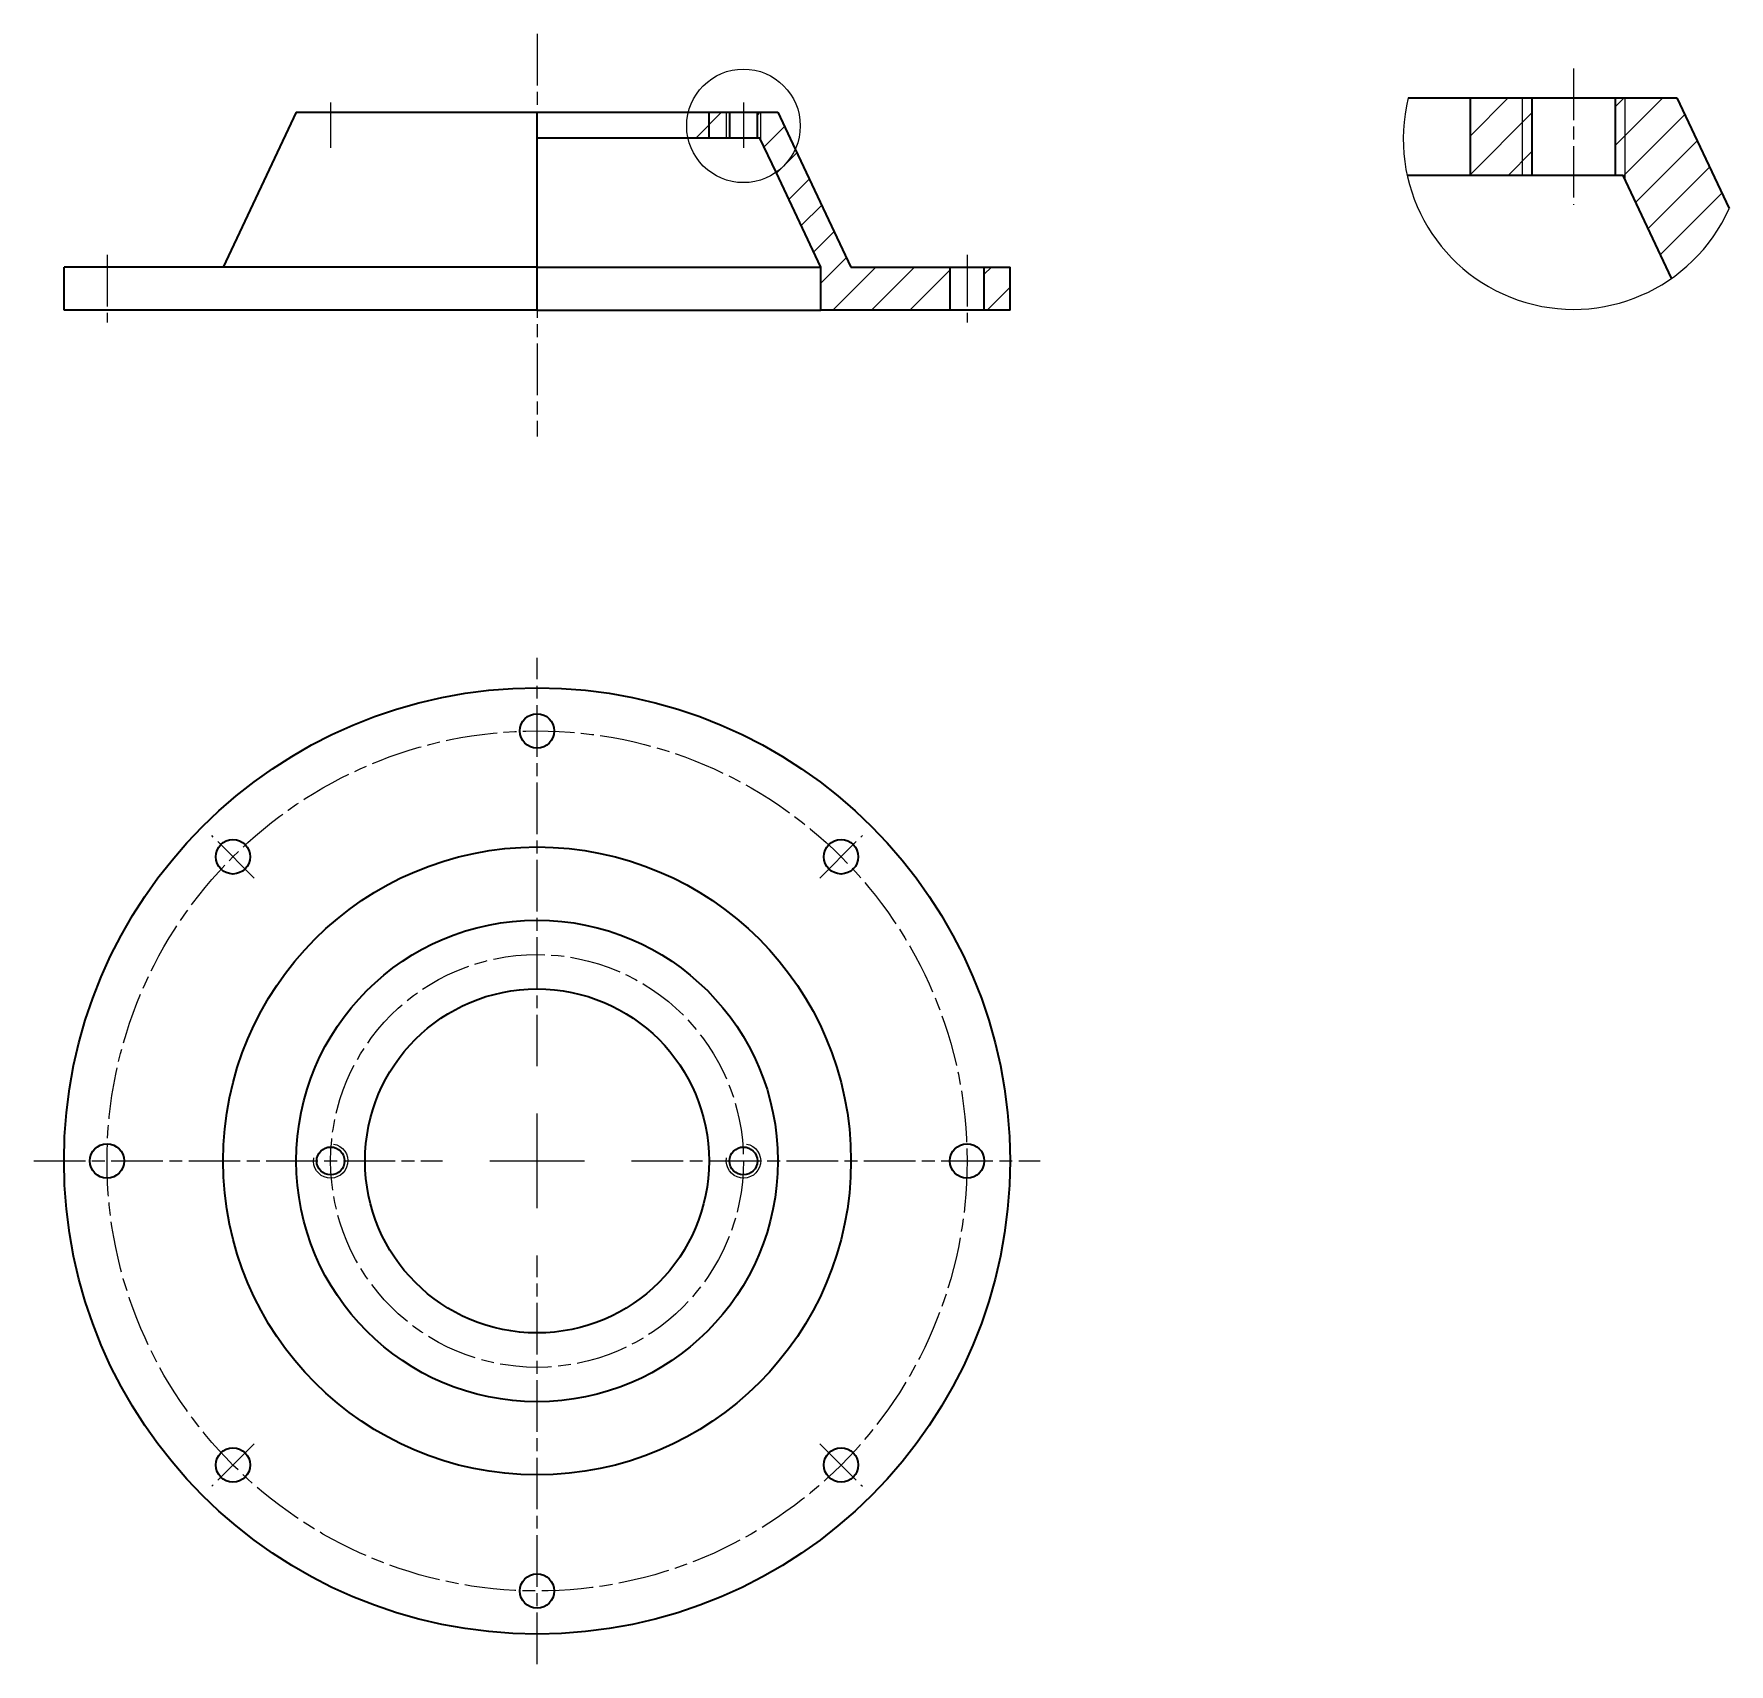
# Model space of a CAD drawing. Header units: millimetres. Extents: x 88 to 285, y 405 to 594.
import ezdxf

# ---------------------------------------------------------------- set-up
doc = ezdxf.new("R2010")
doc.units = ezdxf.units.MM
doc.linetypes.add('AM_ISO08W050x2', pattern=[9, 6, -0.75, 1.5, -0.75])
doc.linetypes.add('Dash Dot', pattern=[7.03, 4.56, -1.14, 0.19, -1.14])
for name, color, linetype, lineweight in [('DuongTam', 1, 'Dash Dot', 13), ('NetDam', 7, 'Continuous', 35), ('Netmanh', 5, 'Continuous', 13)]:
    doc.layers.add(name, color=color, linetype=linetype, lineweight=lineweight)

# ---------------------------------------------------------------- blocks, each defined once
blk = doc.blocks.new('*U10')
at = {"layer": 'DuongTam', "color": 0, "linetype": 'AM_ISO08W050x2', "transparency": 16777216}
for p, q in [((0, 11), (0, 58.5)), ((-58.5, 0), (-11, 0)), ((11, 0), (58.5, 0)), ((0, -58.5), (0, -11))]:
    blk.add_line(p, q, dxfattribs=at)
at = {"layer": 'DuongTam', "color": 0, "linetype": 'Continuous', "transparency": 16777216}
for p, q in [((0, -5.5), (0, 5.5)), ((-5.5, 0), (5.5, 0))]:
    blk.add_line(p, q, dxfattribs=at)

msp = doc.modelspace()

# ---------------------------------------------------------------- hatches: boundary and pattern name
at = {"layer": 'DuongTam'}
h = msp.add_hatch(dxfattribs=at)
h.set_pattern_fill('ANSI31', color=256)
h.paths.add_polyline_path([(260.73, 586.91), (254.73, 586.91), (254.73, 577.91), (260.73, 577.91)])
h.paths.add_polyline_path([(261.87, 586.91), (260.73, 586.91), (260.73, 577.91), (261.87, 577.91)])
h.paths.add_polyline_path([(272.73, 586.91), (271.6, 586.91), (271.6, 577.91), (272.48, 577.91), (272.73, 577.38)])
h.paths.add_polyline_path([(278.73, 586.91), (272.73, 586.91), (272.73, 577.38), (278.13, 565.94, 0.134892), (284.81, 574.04)])
h = msp.add_hatch(dxfattribs=at)
h.set_pattern_fill('ANSI31', color=256)
h.paths.add_polyline_path([(176.23, 580.96, -0.134892), (174.01, 578.26), (179.21, 567.25), (179.21, 562.25), (194.21, 562.25), (194.21, 567.25), (182.71, 567.25)])
h.paths.add_polyline_path([(201.21, 567.25), (198.21, 567.25), (198.21, 562.25), (201.21, 562.25)])
h.paths.add_polyline_path([(174.21, 585.25), (172.21, 585.25), (172.21, 582.07), (174.01, 578.26, 0.134892), (176.23, 580.96)])
h.paths.add_polyline_path([(166.21, 585.25), (163.8, 585.25, 0.060815), (163.61, 583.66, 0.05393), (163.76, 582.25), (166.21, 582.25)])
h.paths.add_polyline_path([(168.21, 585.25), (166.21, 585.25), (166.21, 582.25), (168.21, 582.25)])
h.paths.add_polyline_path([(168.59, 585.25), (168.21, 585.25), (168.21, 582.25), (168.59, 582.25)])
h.paths.add_polyline_path([(172.21, 585.25), (171.83, 585.25), (171.83, 582.25), (172.13, 582.25), (172.21, 582.07)])

# ---------------------------------------------------------------- linework, layer by layer
at = {"layer": 'DuongTam', "linetype": 'AM_ISO08W050x2'}
for p, q in [((146.21, 594.35), (146.21, 547.54)), ((266.73, 590.32), (266.73, 574.49)), ((122.21, 586.39), (122.21, 581.11)), ((170.21, 586.39), (170.21, 581.11)), ((96.21, 568.66), (96.21, 560.81)), ((196.21, 568.66), (196.21, 560.81)), ((113.33, 496.2), (108.38, 501.15)), ((179.09, 496.2), (184.04, 501.15)), ((113.33, 430.44), (108.38, 425.49)), ((179.09, 430.44), (184.04, 425.49))]:
    msp.add_line(p, q, dxfattribs=at)
for radius in [50, 24]:
    msp.add_circle((146.21, 463.32), radius, dxfattribs=at)
at = {"layer": 'NetDam'}
for p, q in [((247.51, 586.91), (254.73, 586.91)), ((254.73, 586.91), (261.87, 586.91)), ((254.73, 577.91), (254.73, 586.91)), ((261.87, 586.91), (271.6, 586.91)), ((261.87, 586.91), (261.87, 577.91)), ((271.6, 577.91), (271.6, 586.91)), ((271.6, 586.91), (278.73, 586.91)), ((278.73, 586.91), (284.81, 574.04)), ((118.21, 585.25), (109.71, 567.25)), ((118.21, 585.25), (146.21, 585.25)), ((146.21, 585.25), (163.8, 585.25)), ((146.21, 567.25), (146.21, 585.25)), ((163.8, 585.25), (166.21, 585.25)), ((166.21, 585.25), (168.59, 585.25)), ((166.21, 582.25), (166.21, 585.25)), ((168.59, 585.25), (171.83, 585.25)), ((168.59, 585.25), (168.59, 582.25)), ((171.83, 582.25), (171.83, 585.25)), ((171.83, 585.25), (174.21, 585.25)), ((174.21, 585.25), (176.23, 580.96)), ((163.76, 582.25), (146.21, 582.25)), ((166.21, 582.25), (163.76, 582.25)), ((168.59, 582.25), (166.21, 582.25)), ((171.83, 582.25), (168.59, 582.25)), ((172.13, 582.25), (171.83, 582.25)), ((174.01, 578.26), (172.13, 582.25)), ((176.23, 580.96), (182.71, 567.25)), ((179.21, 567.25), (174.01, 578.26)), ((254.73, 577.91), (247.39, 577.91)), ((261.87, 577.91), (254.73, 577.91)), ((271.6, 577.91), (261.87, 577.91)), ((272.48, 577.91), (271.6, 577.91)), ((278.13, 565.94), (272.48, 577.91)), ((91.21, 562.25), (91.21, 567.25)), ((146.21, 567.25), (91.21, 567.25)), ((146.21, 567.25), (179.21, 567.25)), ((146.21, 562.25), (146.21, 567.25)), ((179.21, 562.25), (179.21, 567.25)), ((182.71, 567.25), (194.21, 567.25)), ((194.21, 567.25), (198.21, 567.25)), ((194.21, 567.25), (194.21, 562.25)), ((198.21, 562.25), (198.21, 567.25)), ((198.21, 567.25), (201.21, 567.25)), ((201.21, 562.25), (201.21, 567.25)), ((146.21, 562.25), (91.21, 562.25)), ((146.21, 562.25), (179.21, 562.25)), ((194.21, 562.25), (179.21, 562.25)), ((198.21, 562.25), (194.21, 562.25)), ((201.21, 562.25), (198.21, 562.25))]:
    msp.add_line(p, q, dxfattribs=at)
for centre, radius in [((146.21, 463.32), 55), ((146.21, 513.32), 2), ((110.85, 498.68), 2), ((181.56, 498.68), 2), ((146.21, 463.32), 36.5), ((146.21, 463.32), 28), ((146.21, 463.32), 20), ((96.21, 463.32), 2), ((196.21, 463.32), 2), ((122.21, 463.32), 1.62), ((170.21, 463.32), 1.62), ((110.85, 427.97), 2), ((181.56, 427.97), 2), ((146.21, 413.32), 2)]:
    msp.add_circle(centre, radius, dxfattribs=at)
at = {"layer": 'Netmanh'}
for p, q in [((260.73, 586.91), (260.73, 577.91)), ((272.73, 577.38), (272.73, 586.91)), ((168.21, 585.25), (168.21, 582.25)), ((172.21, 582.07), (172.21, 585.25))]:
    msp.add_line(p, q, dxfattribs=at)
msp.add_circle((170.21, 583.66), 6.6, dxfattribs=at)
msp.add_arc((266.73, 582.14), 19.81, 166.0793, 335.8657, dxfattribs=at)
at = {"layer": 'Netmanh', "extrusion": (0, 0, -1)}
for centre in [(-122.21, 463.32), (-170.21, 463.32)]:
    msp.add_arc(centre, 2, 100, 10, dxfattribs=at)

# ---------------------------------------------------------------- block references
at = {"layer": 'DuongTam', "linetype": 'AM_ISO08W050x2'}
msp.add_blockref('*U10', (146.21, 463.32), dxfattribs=at)

doc.saveas('drawing.dxf')
